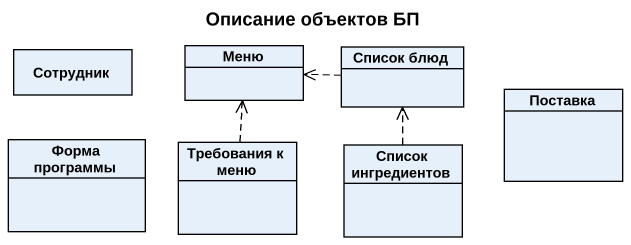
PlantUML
@startuml
title Описание объектов БП
hide circle
hide empty members
class Сотрудник
class Меню
class "Список блюд" as Список_блюд
class Поставка
class "Форма программы" as Форма_программы
class "Требования к меню" as Требования_к_меню
class "Список ингредиентов" as Список_ингредиентов
Список_блюд .left.> Меню
Требования_к_меню .up.> Меню
Список_ингредиентов .up.> Список_блюд
@enduml
